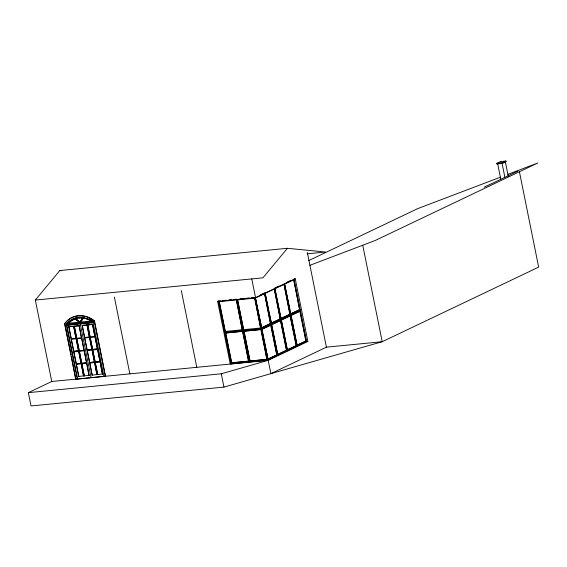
<?xml version="1.0" encoding="UTF-8"?>
<svg xmlns="http://www.w3.org/2000/svg" width="567" height="567" viewBox="0 0 567 567"><rect width="100%" height="100%" fill="white"/><g stroke="black" fill="none" stroke-linecap="round" stroke-linejoin="round"><path stroke-width="0.85" d="M91.415 320.972L80.613 322.077L83.25 318.165L83.987 318.165A23.75 19.774 64.5 0 1 91.06 320.745L91.415 320.972L90.926 320.802A23.75 19.774 64.5 0 0 83.852 318.229L83.25 318.165M83.384 318.108L80.613 322.077M76.892 318.378L75.652 318.789L79.897 322.148L82.782 318.044L79.075 318.059M79.897 322.148L82.782 318.044M519.457 171.929L538.65 267.128L382.208 341.71L223.965 387.098L31.036 405.965L28.35 392.655L51.76 381.499L35.338 300.071L59.826 270.551L287.426 248.296L325.557 252.039L307.101 253.839M287.426 248.296L262.939 277.823L35.338 300.071M64.581 323.757L66.722 321.276A26.266 21.872 64.5 0 1 91.223 318.881L94.264 320.858L105.448 376.325L75.765 379.224L64.581 323.757L66.92 321.184A26.266 21.872 64.5 0 1 91.422 318.789L94.462 320.759L105.448 376.325M79.302 322.155L68.515 323.261L68.898 322.906A23.75 19.774 64.5 0 1 74.681 319.079L75.234 318.902L79.302 322.155L75.099 318.966L74.546 319.136A23.75 19.774 64.5 0 0 68.77 322.97M80.549 317.201A24.544 20.433 64.5 0 0 66.665 324.225L66.204 324.444L77.218 379.082L104.456 376.247L103.995 376.467L92.981 321.829L93.442 321.609A24.544 20.433 64.5 0 0 91.167 320.128M76.077 338.258L71.194 338.79L68.77 326.762L73.653 326.231L75.95 338.322L73.653 326.231M81.591 337.719L76.708 338.251L74.277 326.223L79.167 325.692L81.457 337.783L79.167 325.692M89.466 336.954L84.582 337.478L82.158 325.451L87.042 324.926L89.338 337.018L87.042 324.926M94.98 336.415L90.096 336.94L87.665 324.912L92.556 324.388L94.845 336.479L92.556 324.388M71.194 338.79L68.905 326.698M71.3 339.3L73.724 351.327L71.3 339.3L76.184 338.775L78.607 350.803L73.724 351.327M76.708 338.251L74.412 326.16M76.184 338.775L78.473 350.867M76.807 338.761L79.231 350.789L76.807 338.761L81.691 338.237L84.122 350.264L79.231 350.789M81.691 338.237L83.987 350.328M84.582 337.478L82.286 325.387M84.689 337.989L87.112 350.016L84.689 337.989L89.572 337.464L91.996 349.492L87.112 350.016M90.096 336.94L87.8 324.848M89.572 337.464L91.861 349.555M90.196 337.45L92.619 349.478L90.196 337.45L95.079 336.926L97.51 348.953L92.619 349.478M95.079 336.926L97.375 349.017M73.823 351.838L76.254 363.865L73.823 351.838L78.714 351.313L81.138 363.341L76.254 363.865M78.714 351.313L81.003 363.404M79.337 351.299L81.761 363.327L79.337 351.299L84.221 350.775L86.645 362.802L81.761 363.327M84.221 350.775L86.517 362.866M87.212 350.534L89.643 362.561L87.212 350.534L92.102 350.002L94.526 362.029L89.643 362.561M92.102 350.002L94.391 362.093M92.726 349.995L95.15 362.022L92.726 349.995L97.609 349.463L100.033 361.491L95.15 362.022M97.609 349.463L99.905 361.555M496.848 163.367L500.64 161.552L505.934 161.035L506.04 161.545L502.242 163.36L496.947 163.877L496.848 163.367L502.135 162.849L505.934 161.035M76.354 364.383L78.778 376.41L76.354 364.383L81.237 363.851L83.533 375.942L81.237 363.851M496.947 163.877L498.365 163.204M497.394 163.835L502.057 163.275L504.85 177.131M501.795 163.402L505.771 161.673M81.868 363.844L84.292 375.871L81.868 363.844L86.751 363.312L89.04 375.404L86.751 363.312M306.641 341.547L294.004 278.844L295.23 278.723L307.874 341.426L306.641 341.547L267.766 360.08L230.266 364.042L217.622 301.346L220.166 300.801M89.742 363.071L92.166 375.099L89.742 363.071L94.625 362.54L96.922 374.631L94.625 362.54M219.238 301.672L225.255 331.482L219.238 301.672L236.389 299.943L242.265 329.824L236.389 299.943M308.604 260.643L417.844 208.571L500.555 177.138M95.256 362.533L97.68 374.56L95.256 362.533L100.139 362.001L102.429 374.092L100.139 362.001M237.594 299.879L243.604 329.689L237.594 299.879L254.739 298.15L260.622 328.024L254.739 298.15M75.765 379.224L71.421 356.6M484.261 187.167L517.721 171.213M260.352 294.883L264.839 292.749L277.483 355.445M279.049 285.974L274.563 288.114L287.207 350.81M286.526 282.409L291.013 280.268M217.622 301.346L255.554 297.64L295.23 278.723M256.312 302.239L255.448 297.98L264.598 293.706L270.608 323.516L261.685 327.776L256.653 303.94M271.402 323.14L280.332 318.881L274.322 289.071L265.172 293.345L271.402 323.14L269.119 312.941M279.524 311.715L274.889 288.716L284.039 284.436L290.049 314.253L280.899 318.526L290.049 314.253M288.043 301.112L284.613 284.081L293.763 279.8L299.773 309.617L290.623 313.891L299.773 309.617M225.56 333.02L242.704 331.291L248.587 361.172L231.57 362.83L225.56 333.02L242.704 331.291M243.916 331.227L261.061 329.498L266.937 359.379L249.927 361.037L243.916 331.227L261.061 329.498M261.465 327.797L270.608 323.516M271.182 323.162L280.332 318.881M300.319 310.192L261.444 328.732L224.738 332.319M261.77 329.328L270.92 325.054L276.93 354.864L268.007 359.124L261.77 329.328L270.92 325.054M271.494 324.693L280.644 320.419L286.654 350.229L277.724 354.488L271.494 324.693L280.644 320.419M287.051 349.024L281.211 320.064L290.134 315.805L296.371 345.601L287.221 349.874L296.371 345.601M300.078 311.148L290.928 315.429L300.078 311.148L306.095 340.965L296.945 345.239L293.508 328.208M281.211 320.064L290.361 315.784M231.57 362.83L248.722 361.108M249.927 361.037L267.071 359.315M267.78 359.145L276.93 354.864M277.504 354.51L286.654 350.229M296.945 345.239L306.095 340.965M307.874 341.426L268.198 360.336L221.279 373.795L28.35 392.655M362.752 245.235L382.208 341.71L326.422 347.167L270.884 373.646L268.198 360.336L104.193 376.375M507.997 174.31L537.771 162.991L375.113 240.536L309.915 265.313M75.652 318.789L79.203 317.995M293.763 279.8L299.546 309.639M284.613 284.081L290.843 313.87M284.039 284.436L289.829 314.274M274.889 288.716L281.126 318.505M274.322 289.071L280.105 318.902M264.598 293.706L270.388 323.537M222.788 300.538L226.283 300.198M228.905 299.943L231.527 299.688M234.15 299.433L236.772 299.178L249.409 361.874M240.266 298.83L243.76 298.49M246.383 298.235L249.005 297.98M251.628 297.725L255.122 297.377L267.766 360.08M255.448 297.98L261.685 327.776M66.665 324.225L93.442 321.609M67.686 325.04L71.867 324.629M73.54 324.466L77.722 324.062M83.583 323.488L80.231 323.814L91.067 377.551M85.256 323.325L89.437 322.914M91.11 322.751L93.619 322.503M93.158 322.722L66.382 325.345L66.849 325.125L77.679 378.862M68.77 326.762L73.519 326.294M74.277 326.223L79.033 325.756M82.158 325.451L86.907 324.99M87.665 324.912L92.421 324.452M225.255 331.482L242.4 329.76M243.604 329.689L260.749 327.967M73.852 351.264L78.607 350.803M79.366 350.725L84.122 350.264M87.24 349.959L91.996 349.492M92.754 349.414L97.51 348.953M76.382 363.801L81.138 363.341M81.896 363.263L86.645 362.802M89.77 362.497L94.526 362.029M95.284 361.959L100.033 361.491M78.778 376.41L83.668 375.878M84.292 375.871L89.175 375.34M92.166 375.099L97.049 374.567M97.68 374.56L102.563 374.029M51.76 381.499L77.417 378.99M59.826 270.551L61.562 270.721M81.45 317.988L82.647 318.108M75.787 318.725L80.032 322.084M505.325 161.715L508.294 176.443M502.135 162.849L502.242 163.36M500.64 161.552L500.746 162.063M497.663 163.707L500.803 179.292M307.321 252.435L326.422 347.167M299.858 311.17L305.868 340.987M291.154 315.408L297.165 345.218M288.39 302.821L289.765 309.632M290.106 311.34L290.453 313.041M291.105 316.28L291.445 317.981M291.792 319.689L293.16 326.5M284.28 283.479L296.924 346.175M290.134 315.805L296.151 345.622M281.43 320.043L287.448 349.853M279.871 313.416L280.729 317.676M280.417 320.44L286.427 350.257M271.713 324.671L277.724 354.488M265.682 295.903L267.057 302.714M267.404 304.422L268.779 311.233M270.7 325.075L276.71 354.885M261.997 329.307L268.007 359.124M251.776 278.907L255.554 297.64M260.926 329.562L266.937 359.379M244.044 331.163L250.061 360.973M242.577 331.355L248.587 361.172M225.694 332.957L231.705 362.774M218.415 300.971L231.06 363.667M221.279 373.795L223.965 387.098M181.312 290.545L196.792 367.317M114.371 297.087L129.857 373.866M64.78 323.665L71.073 354.864M81.372 317.215A24.544 20.433 64.5 0 1 83.859 317.463M88.785 318.93A24.544 20.433 64.5 0 1 90.578 319.802M92.981 321.829L66.204 324.444A24.544 20.433 64.5 0 1 92.981 321.829"/></g></svg>
